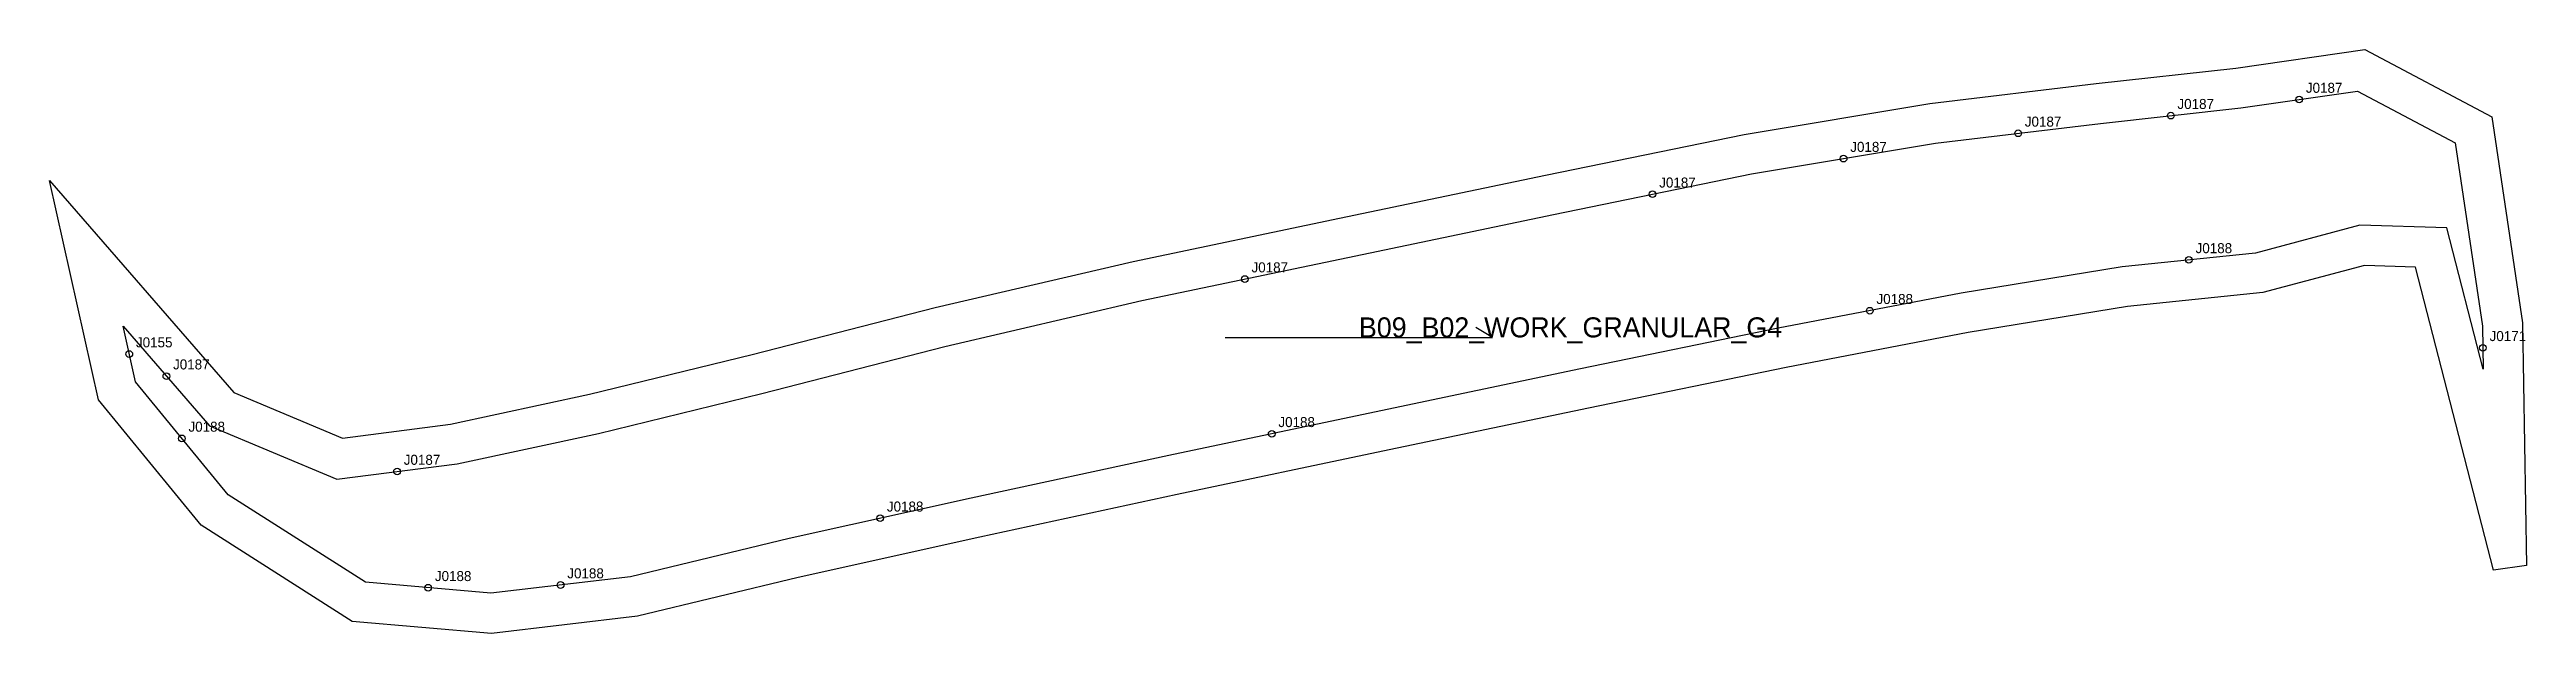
# Model space of a CAD drawing. Header units: millimetres. Extents: x -22 to 719, y -92 to 83.
import ezdxf

# ---------------------------------------------------------------- set-up
doc = ezdxf.new("R2010")
doc.units = ezdxf.units.MM
for name, color, linetype in [('CUT', 1, 'Continuous'), ('GRAIN', 3, 'Continuous'), ('LABEL', 7, 'Continuous'), ('NOTCH', 2, 'Continuous'), ('SEW', 5, 'Continuous')]:
    doc.layers.add(name, color=color, linetype=linetype)

msp = doc.modelspace()

# ---------------------------------------------------------------- linework, layer by layer
at = {"layer": 'CUT'}
msp.add_lwpolyline([(-22.01, 43.68), (33.13, -19.88), (65.63, -33.49), (97.96, -29.33), (139.53, -20.38), (188.23, -8.51), (242.98, 5.58), (302.28, 19.39), (363.98, 32.33), (425.59, 45.21), (485.08, 57.39), (540.65, 66.68), (590.35, 72.67), (632.2, 77.27), (670.74, 82.86), (708.81, 62.73), (718.01, 0.98), (719.15, -71.69), (709.31, -73.01), (685.95, 17.73), (670.73, 18.18), (640.25, 10.09), (599.8, 5.92), (552.13, -1.89), (497.64, -12.37), (438.49, -24.54), (376.95, -37.45), (315.42, -50.41), (256.33, -63.15), (202.03, -75.23), (153.91, -86.86), (110.23, -92), (68.58, -88.36), (23.37, -59.61), (-7.39, -22.04), (-22.01, 43.68)], close=True, dxfattribs=at)
at = {"layer": 'GRAIN'}
for p, q in [((329.79, -3.34), (409.79, -3.34)), ((409.79, -3.34), (404.79, -0.34))]:
    msp.add_line(p, q, dxfattribs=at)
at = {"layer": 'NOTCH'}
for centre in [(651.15, 67.9), (612.72, 63.06), (567.04, 57.77), (514.82, 50.2), (457.65, 39.53), (335.66, 14.13), (618.15, 19.88), (522.66, 4.66), (1.85, -8.32), (706.12, -6.44), (12.95, -14.93), (17.57, -33.58), (343.7, -32.19), (81.98, -43.49), (226.55, -57.49), (91.3, -78.3), (130.92, -77.48)]:
    msp.add_circle(centre, 1, dxfattribs=at)
at = {"layer": 'SEW'}
msp.add_lwpolyline([(0, 0), (25.9, -29.86), (63.97, -45.81), (99.99, -41.17), (142.22, -32.07), (191.15, -20.15), (245.84, -6.08), (304.87, 7.67), (366.44, 20.59), (428.02, 33.46), (487.28, 45.59), (542.35, 54.8), (591.72, 60.75), (633.72, 65.37), (668.59, 70.43), (697.83, 54.96), (706.02, 0), (706.22, -12.89), (695.32, 29.47), (669.33, 30.22), (638.09, 21.93), (598.22, 17.82), (550.02, 9.92), (495.29, -0.6), (436.05, -12.79), (374.48, -25.71), (312.92, -38.68), (253.77, -51.43), (199.32, -63.54), (151.79, -75.03), (110.04, -79.94), (72.55, -76.66), (31.43, -50.52), (3.7, -16.65)], close=True, dxfattribs=at)

# ---------------------------------------------------------------- texts
at = {"layer": 'LABEL'}
for s, height, p in [('J0187', 3, (614.72, 65.06)), ('J0187', 3, (653.15, 69.9)), ('J0187', 3, (569.04, 59.77)), ('J0187', 3, (516.82, 52.2)), ('J0187', 3, (459.65, 41.53)), ('J0188', 3, (620.15, 21.88)), ('J0187', 3, (337.66, 16.13)), ('J0188', 3, (524.66, 6.66)), ('B09_B02_WORK_GRANULAR_G4', 6, (369.79, -3.34)), ('J0155', 3, (3.85, -6.32)), ('J0171', 3, (708.12, -4.44)), ('J0187', 3, (14.95, -12.93)), ('J0188', 3, (19.57, -31.58)), ('J0188', 3, (345.7, -30.19)), ('J0187', 3, (83.98, -41.49)), ('J0188', 3, (228.55, -55.49)), ('J0188', 3, (93.3, -76.3)), ('J0188', 3, (132.92, -75.48))]:
    msp.add_text(s, height=height, dxfattribs=at).set_placement(p)

doc.saveas('drawing.dxf')
